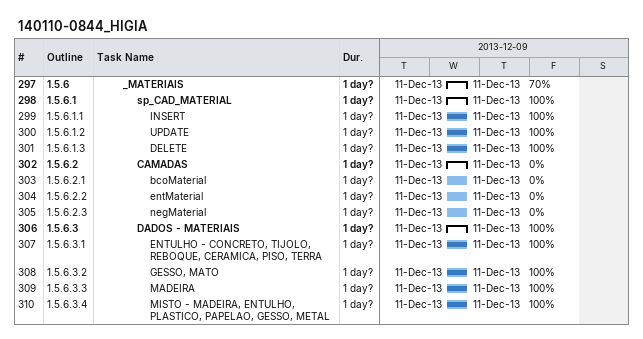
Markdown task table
140110-0844_HIGIA

| ID | WBS | Task | Duration | Start | Finish | % complete |
|---|---|---|---|---|---|---|
| 297 | 1.5.6 | **_MATERIAIS** | 1d? | 2013-12-11 | 2013-12-11 | 70 |
| 298 | 1.5.6.1 | **sp_CAD_MATERIAL** | 1d? | 2013-12-11 | 2013-12-11 | 100 |
| 299 | 1.5.6.1.1 | INSERT | 1d? | 2013-12-11 | 2013-12-11 | 100 |
| 300 | 1.5.6.1.2 | UPDATE | 1d? | 2013-12-11 | 2013-12-11 | 100 |
| 301 | 1.5.6.1.3 | DELETE | 1d? | 2013-12-11 | 2013-12-11 | 100 |
| 302 | 1.5.6.2 | **CAMADAS** | 1d? | 2013-12-11 | 2013-12-11 | 0 |
| 303 | 1.5.6.2.1 | bcoMaterial | 1d? | 2013-12-11 | 2013-12-11 | 0 |
| 304 | 1.5.6.2.2 | entMaterial | 1d? | 2013-12-11 | 2013-12-11 | 0 |
| 305 | 1.5.6.2.3 | negMaterial | 1d? | 2013-12-11 | 2013-12-11 | 0 |
| 306 | 1.5.6.3 | **DADOS - MATERIAIS** | 1d? | 2013-12-11 | 2013-12-11 | 100 |
| 307 | 1.5.6.3.1 | ENTULHO - CONCRETO, TIJOLO, REBOQUE, CERAMICA, PISO, TERRA | 1d? | 2013-12-11 | 2013-12-11 | 100 |
| 308 | 1.5.6.3.2 | GESSO, MATO | 1d? | 2013-12-11 | 2013-12-11 | 100 |
| 309 | 1.5.6.3.3 | MADEIRA | 1d? | 2013-12-11 | 2013-12-11 | 100 |
| 310 | 1.5.6.3.4 | MISTO - MADEIRA, ENTULHO, PLASTICO, PAPELAO, GESSO, METAL | 1d? | 2013-12-11 | 2013-12-11 | 100 |
